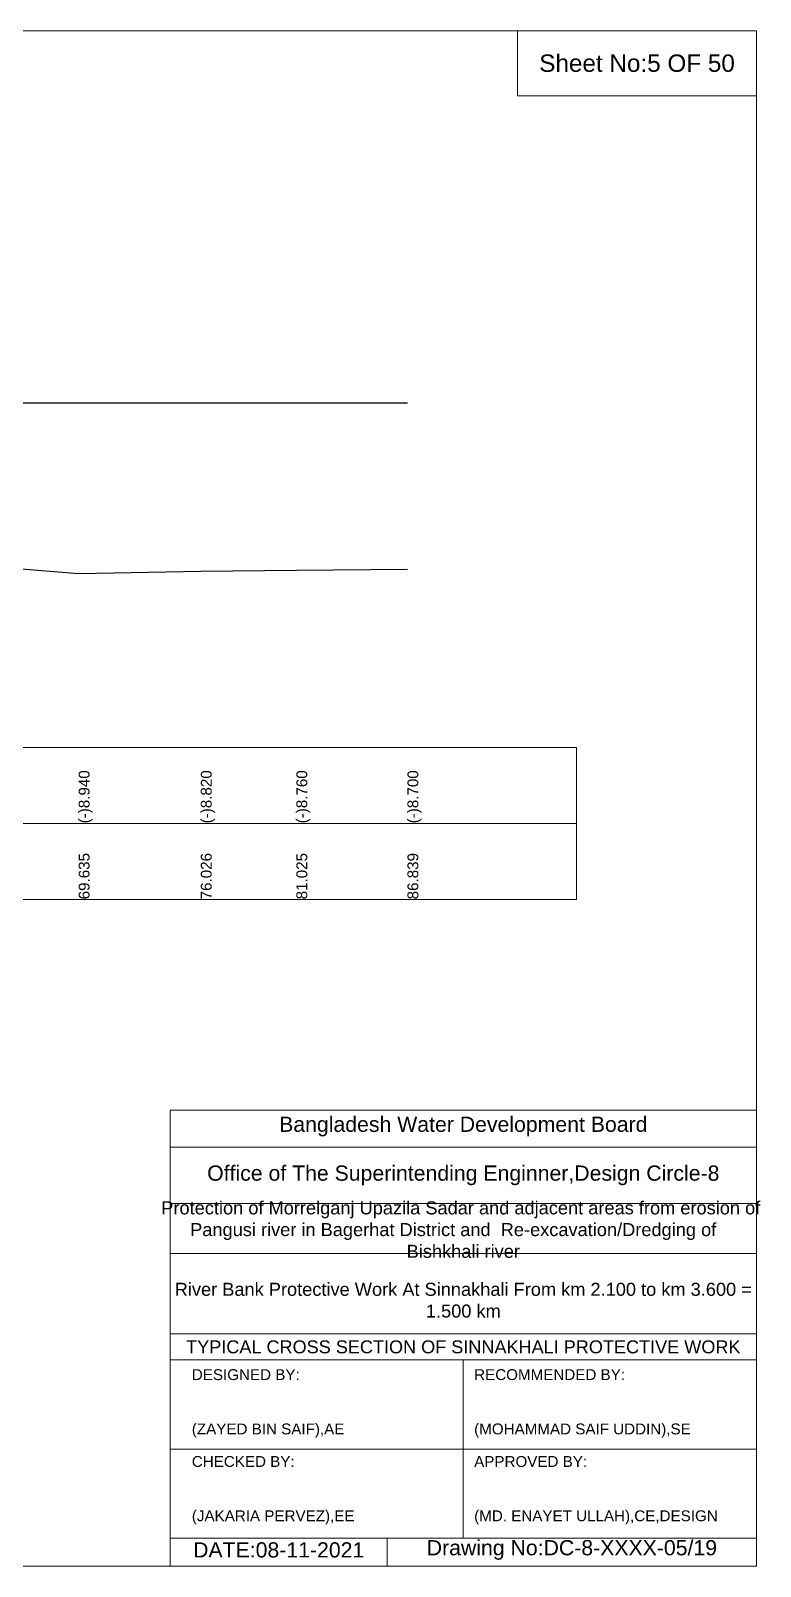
# Model space of a CAD drawing. Header units: inches. Extents: x 89000 to 380017, y -7071 to 0.
# Drawn here: x 166658 to 170017, y -7071 to 0 of the extents above; entities that cross this region are included whole.
import ezdxf

# ---------------------------------------------------------------- set-up
doc = ezdxf.new("R2010")
doc.units = ezdxf.units.IN
doc.header["$LTSCALE"] = 7
doc.header["$MEASUREMENT"] = 0
for name, color, linetype, lineweight in [('Cross section Data Border', 7, 'Continuous', 9), ('Cross Section Labels', 7, 'Continuous', 9), ('Existing_Bed_Level for Xsection', 7, 'Continuous', 25), ('Long Section Labels', 7, 'Continuous', 9)]:
    doc.layers.add(name, color=color, linetype=linetype, lineweight=lineweight)
doc.styles.get("Standard").update_dxf_attribs({"font": 'arial.ttf'})

msp = doc.modelspace()

# ---------------------------------------------------------------- linework, layer by layer
at = {"layer": 'Cross section Data Border'}
msp.add_lwpolyline([(160100, -3300), (169170.73215, -3300), (169170.73215, -4000), (160100, -4000)], close=True, dxfattribs=at)
msp.add_lwpolyline([(160100, -3650), (169170.73215, -3650)], dxfattribs=at)
at = {"layer": 'Cross Section Labels'}
for points in [[(160000, 0), (170000, 0), (170000, -7071), (160000, -7071)], [(168900, 0), (170000, 0), (170000, -300), (168900, -300)]]:
    msp.add_lwpolyline(points, close=True, dxfattribs=at)
for points in [[(167300, -7071), (167300, -4971), (170000, -4971)], [(167300, -5141), (170000, -5141)], [(167300, -5401), (170000, -5401)], [(167300, -5631), (170000, -5631)], [(167300, -6001), (170000, -6001)], [(167300, -6121), (170000, -6121)], [(168650, -6121), (168650, -6941)], [(167300, -6531), (170000, -6531)], [(167300, -6941), (170000, -6941)], [(168300, -6941), (168300, -7071)]]:
    msp.add_lwpolyline(points, dxfattribs=at)
at = {"layer": 'Existing_Bed_Level for Xsection'}
for points in [[(161000, -1713.28), (168392.92437, -1713.28)], [(166367.26365, -2457.76), (166878.95742, -2500), (167441.4138, -2489.44), (167881.27092, -2484.16), (168392.92437, -2478.88)]]:
    msp.add_lwpolyline(points, dxfattribs=at)

# ---------------------------------------------------------------- texts
at = {"layer": 'Cross Section Labels', "attachment_point": 5}
for s, insert, char_height in [('Sheet No:5 OF 50', (169450, -150), 80), ('Bangladesh Water Development Board', (168650, -5046), 70), ('Office of The Superintending Enginner,Design Circle-8', (168650, -5271), 70)]:
    msp.add_mtext(s, dxfattribs=dict(at, insert=insert, char_height=char_height))
at = {"layer": 'Cross Section Labels'}
for s, insert, char_height, width, attachment_point in [('Protection of Morrelganj Upazila Sadar and adjacent areas from erosion of  Pangusi river in Bagerhat District and  Re-excavation/Dredging of     Bishkhali river', (168650, -5521), 60, 2800, 5), ('River Bank Protective Work At Sinnakhali From km 2.100 to km 3.600 = 1.500 km', (168650, -5846), 60, 2700, 5), ('TYPICAL CROSS SECTION OF SINNAKHALI PROTECTIVE WORK', (168650, -6061), 59.5765532, 2800, 5), ('DESIGNED BY:^J^J^J(ZAYED BIN SAIF),AE', (167400, -6321), 50, 1400, 4), ('RECOMMENDED BY:^J^J^J(MOHAMMAD SAIF UDDIN),SE', (168700, -6321), 50, 1400, 4), ('CHECKED BY:^J^J^J(JAKARIA PERVEZ),EE', (167400, -6721), 50, 1400, 4), ('APPROVED BY:^J^J^J(MD. ENAYET ULLAH),CE,DESIGN', (168700, -6721), 50, 1400, 4), ('DATE:08-11-2021', (167800, -6996), 70, 1400, 5), ('Drawing No:DC-8-XXXX-05/19', (169150, -6996), 70, 2200, 5)]:
    msp.add_mtext(s, dxfattribs=dict(at, insert=insert, char_height=char_height, width=width, attachment_point=attachment_point))
at = {"layer": 'Long Section Labels', "char_height": 50, "attachment_point": 1, "rotation": 90}
for s, insert in [('(-)8.940', (166878.95742, -3650)), ('(-)8.820', (167441.4138, -3650)), ('(-)8.760', (167881.27092, -3650)), ('(-)8.700', (168392.92437, -3650)), ('69.635', (166878.95742, -4000)), ('76.026', (167441.4138, -4000)), ('81.025', (167881.27092, -4000)), ('86.839', (168392.92437, -4000))]:
    msp.add_mtext(s, dxfattribs=dict(at, insert=insert))

doc.saveas('drawing.dxf')
